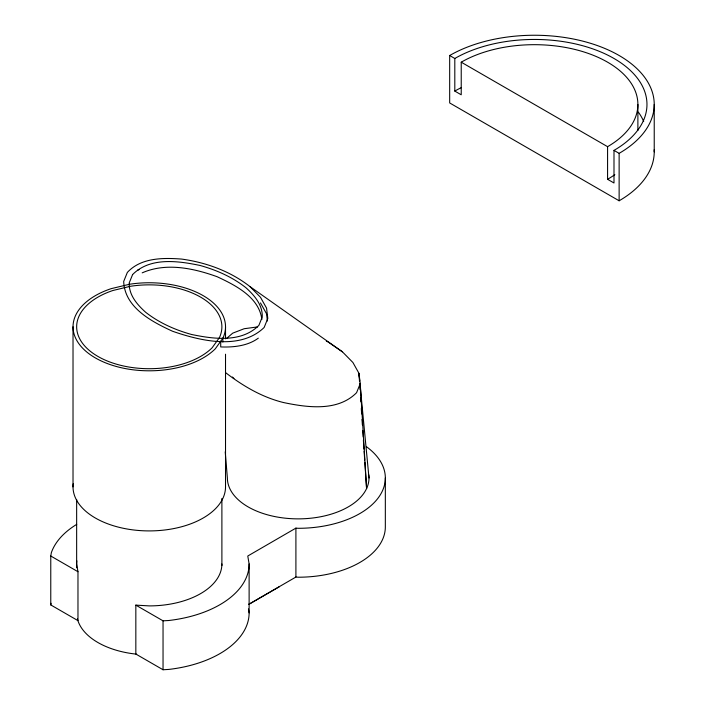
<?xml version="1.0" encoding="UTF-8"?>
<svg xmlns="http://www.w3.org/2000/svg" width="705" height="705" viewBox="0 0 705 705"><rect width="100%" height="100%" fill="white"/><g stroke="black" fill="none" stroke-linecap="round" stroke-linejoin="round"><path stroke-width="1.06" d="M76.845 560.88A72.624 41.93 0 0 0 76.651 563.965L77.973 571.72L77.973 620.638L50.769 604.934L50.769 556.016L51.333 552.72A99.854 57.651 0 0 1 76.722 524.353M50.769 604.934L51.051 603.286M249.984 286.591L260.471 297.272L266.552 308.129L267.803 318.431L264.146 327.473C240.317 350.508 200.431 340.885 172.602 331.271C151.725 321.7 124.662 307.53 123.683 281.471L127.341 272.43C140.974 257.633 162.987 257.677 181.582 259.07C206.195 262.445 230.297 271.205 249.984 286.591L342.41 351.821L352.905 362.493L358.977 373.35L360.237 383.652L356.571 392.703C337.66 411.764 307.398 407.534 283.525 402.546C262.163 397.285 243.172 386.111 225.856 372.839M226.569 338.453L232.712 333.157L244.177 328.724L257.598 326.917M258.321 338.153C247.781 345.952 233.54 347.442 220.709 346.93L220.709 341.273M366.441 446.706A87.147 50.311 0 0 1 376.664 499.871A87.147 50.311 0 0 1 298.189 528.301L295.906 528.124L247.772 556.016L249.121 563.965L249.121 612.883A99.854 57.651 0 0 1 168.751 669.424L163.04 669.75L135.836 654.046L135.836 605.128L149.275 605.895A72.624 41.93 0 0 0 221.89 563.965M385.335 477.99L385.335 526.908A87.147 50.311 0 0 1 298.189 577.219L295.906 577.042L248.715 604.388L279.462 586.639M137.572 270.191L139.484 269.451M142.198 272.853C166.063 262.313 193.522 268.226 217.105 276.704C235.444 285.287 259.123 297.14 261.872 319.497M135.836 605.128L163.04 620.832L168.751 620.506A99.854 57.651 0 0 0 249.121 563.965M326.353 341.141L328.23 342.057M654.169 149.786A119.824 69.178 0 0 1 619.131 200.784L449.675 102.948L449.675 55.51L454.804 58.48A112.562 64.983 0 0 1 613.993 58.48A112.562 64.983 0 0 1 613.993 150.385L613.993 182.992L607.578 179.29L607.578 146.675A103.485 59.749 0 0 0 607.578 62.181A103.485 59.749 0 0 0 461.229 62.181L461.229 94.796L454.804 91.086L454.804 58.48M461.229 62.181L607.578 146.675M613.993 150.385L619.131 153.346L619.131 200.784M50.769 556.016L77.973 571.72M329.112 342.665L342.41 351.821M232.438 377.016L233.937 378.541M260.471 302.93L266.552 313.787L267.424 321.004M248.451 608.909L249.121 612.883M359.709 380.982L358.977 373.35L359.488 381.035M359.92 383.168L368.997 477.99M225.221 451.826L227.38 477.99A70.808 40.881 0 0 0 300.956 518.836A70.808 40.881 0 0 0 368.777 474.791M359.92 387.618L360.07 389.812M360.572 397.497L360.863 401.885M361.295 408.468L361.656 413.95M362.017 419.44L362.379 424.93M362.749 430.411L363.181 436.994M363.392 440.29L363.974 449.067M364.124 451.262L364.696 460.039M364.846 462.233L366.582 488.565L360.237 383.652M654.231 104.428L654.231 151.866M637.884 104.428L637.884 130.522M295.906 528.124L295.906 577.042M225.521 326.785L225.521 338.849M225.521 354.201L225.521 486.891A76.255 44.027 0 0 1 146.561 530.883A76.255 44.027 0 0 1 73.214 483.762M222.868 338.259L222.868 342.031M221.89 498.444L221.89 565.569M163.04 620.832L163.04 669.75M76.651 499.545L76.651 567.763M73.02 326.785L73.02 486.891M136.647 654.169A72.624 41.93 0 0 1 77.391 618.849M454.804 91.086A112.562 64.983 0 0 1 461.105 87.72M638.395 112.174A112.562 64.983 0 0 1 643.7 121.498M449.675 55.51A119.824 69.178 0 0 1 619.131 55.51A119.824 69.178 0 0 1 619.131 153.346M614.83 174.637A103.485 59.749 0 0 1 607.578 179.29M132.602 274.553L129.226 282.899C128.768 295.051 137.175 304.648 145.679 312.289C159.18 322.872 174.99 329.878 191.452 334.452C213.492 339.043 241.418 342.956 258.885 325.357L262.26 317.012C262.718 304.851 254.311 295.263 245.807 287.622C232.306 277.03 216.497 270.024 200.035 265.459C177.995 260.859 150.068 256.946 132.602 274.553M219.414 337.633L212.161 347.75A72.624 41.93 0 0 1 97.916 356.43A72.624 41.93 0 0 1 112.959 290.478L130.478 286.283A72.624 41.93 0 0 1 219.414 337.633M222.921 338.18L215.307 348.799A76.255 44.027 0 0 1 95.351 357.911A76.255 44.027 0 0 1 111.143 288.662L129.535 284.256A76.255 44.027 0 0 1 222.921 338.18"/></g></svg>
